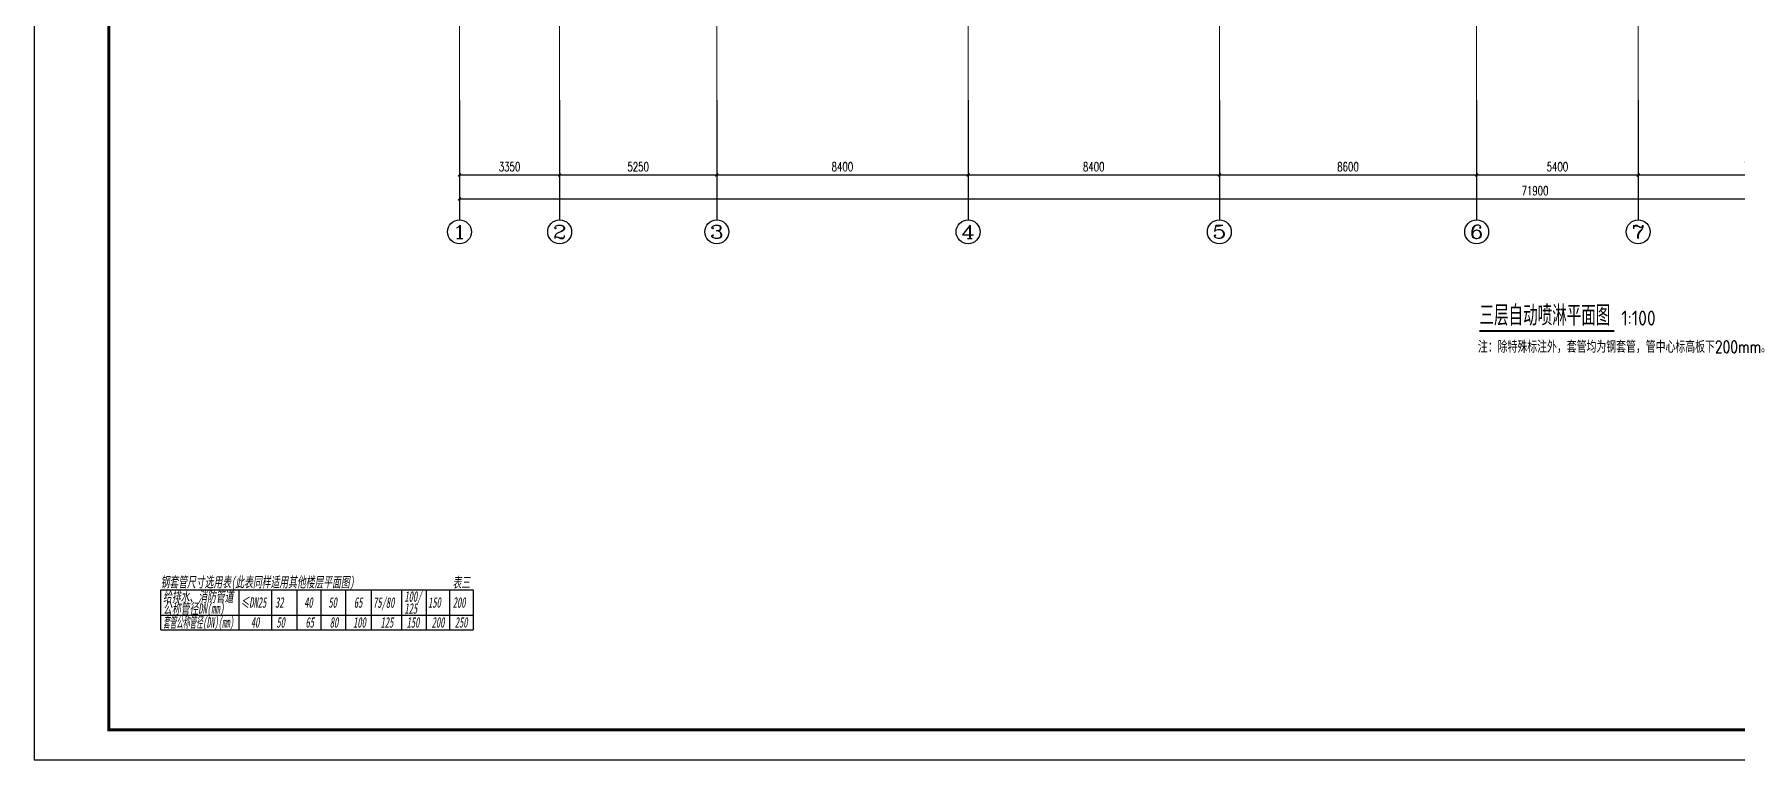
# Model space of a CAD drawing. Extents: x 1031190 to 1725648, y 733081 to 1571294.
# Drawn here: x 1098399 to 1155317, y 957902 to 982145 of the extents above; entities that cross this region are included whole.
import ezdxf
from ezdxf.enums import TextEntityAlignment as Align

# ---------------------------------------------------------------- set-up
doc = ezdxf.new("R2010")
doc.units = 0
doc.header["$LTSCALE"] = 1000
doc.header["$MEASUREMENT"] = 0
doc.linetypes.add('ACAD_ISO10W100', pattern=[18.5, 12, -3, 0.5, -3])
doc.linetypes.add('DOTE', pattern=[2.42, 2, -0.2, 0.02, -0.2])
for name, color, linetype in [('-SP', 2, 'XFP'), ('0 @ 1', 7, 'Continuous'), ('AXIS', 3, 'Continuous'), ('AXIS_TEXT', 4, 'Continuous'), ('C-AXIS(轴号)', 3, 'Continuous'), ('C-AXIS-T(字)', 7, 'Continuous'), ('DIM_SYMB', 3, 'Continuous'), ('PUB_TEXT', 4, 'Continuous'), ('图框', 140, 'Continuous')]:
    doc.layers.add(name, color=color, linetype=linetype)
doc.layers.add('DOTE', color=19, linetype='DOTE', lineweight=9)
doc.styles.add('_TCH_AXIS', font='COMPLEX', dxfattribs={"bigfont": 'GBCBIG'})
doc.styles.add('_TCH_DIM_T3', font='SIMPLEX', dxfattribs={"width": 0.705882, "bigfont": 'GBCBIG'})
doc.styles.add('Annotative', font='simplex.shx', dxfattribs={"width": 0.6, "bigfont": 'aadri.shx'})
doc.styles.add('COMPLEX', font='COMPLEX')
doc.styles.add('ST', font='', dxfattribs={"width": 0.8})
doc.styles.get("Standard").update_dxf_attribs({"font": 'gbenor.shx', "bigfont": 'gbcbig.shx'})
doc.styles.get('ST').set_extended_font_data('SimSun')
doc.linetypes.add('XFP', pattern='A,3,-0.2,["XFP",Standard,S=0.25,R=0,X=-0.1,Y=-0.115],-0.6', length=3.8)
doc.dimstyles.new('_TCH_ARCH&&100', dxfattribs={"dimtxt": 297.5, "dimasz": 100, "dimexe": 250, "dimexo": 300, "dimgap": 126.25, "dimtad": 1, "dimdec": 0, "dimzin": 0, "dimdsep": 46, "dimtxsty": '_TCH_DIM_T3', "dimblk": 'ARCHTICK', "dimcen": 0.09, "dimclrt": 7, "dimazin": 2, "dimtfac": 1, "dimtdec": 0, "dimtix": 1, "dimtmove": 2, "dimatfit": 3, "dimfxl": 0, "dimtolj": 1, "dimtzin": 0, "dimarcsym": 0})

# ---------------------------------------------------------------- blocks, each defined once
blk = doc.blocks.new('_ArchTick')
at = {"color": 0, "linetype": 'ByBlock', "const_width": 0.4}
blk.add_lwpolyline([(-0.5, -0.5), (0.5, 0.5)], dxfattribs=at)
blk = doc.blocks.new('*D219')
at = {"layer": 'AXIS', "color": 0, "lineweight": -2}
for p, q in [((1112617, 979639), (1112617, 976389)), ((1184517, 979639), (1184517, 976389)), ((1112617, 976639), (1184517, 976639))]:
    blk.add_line(p, q, dxfattribs=at)
at = {"layer": 'Defpoints', "color": 0}
for p in [(1112617, 979939), (1184517, 979939), (1184517, 976639)]:
    blk.add_point(p, dxfattribs=at)
at = {"layer": 'AXIS', "color": 0, "lineweight": -2, "xscale": 100, "yscale": 100, "zscale": 100, "rotation": 180}
blk.add_blockref('_ArchTick', (1112617, 976639), dxfattribs=at)
at = {"layer": 'AXIS', "color": 0, "lineweight": -2, "xscale": 100, "yscale": 100, "zscale": 100}
blk.add_blockref('_ArchTick', (1184517, 976639), dxfattribs=at)
at = {"layer": 'AXIS', "color": 7, "insert": (1148567, 976914), "char_height": 297.5, "attachment_point": 5, "style": '_TCH_DIM_T3'}
blk.add_mtext('\\A1;71900', dxfattribs=at)
blk = doc.blocks.new('*D220')
at = {"layer": 'AXIS', "color": 0, "lineweight": -2}
for p, q in [((1112617, 979639), (1112617, 977189)), ((1115967, 979639), (1115967, 977189)), ((1112617, 977439), (1115967, 977439))]:
    blk.add_line(p, q, dxfattribs=at)
at = {"layer": 'Defpoints', "color": 0}
for p in [(1112617, 979939), (1115967, 979939), (1115967, 977439)]:
    blk.add_point(p, dxfattribs=at)
at = {"layer": 'AXIS', "color": 0, "lineweight": -2, "xscale": 100, "yscale": 100, "zscale": 100, "rotation": 180}
blk.add_blockref('_ArchTick', (1112617, 977439), dxfattribs=at)
at = {"layer": 'AXIS', "color": 0, "lineweight": -2, "xscale": 100, "yscale": 100, "zscale": 100}
blk.add_blockref('_ArchTick', (1115967, 977439), dxfattribs=at)
at = {"layer": 'AXIS', "color": 7, "insert": (1114292, 977714), "char_height": 297.5, "attachment_point": 5, "style": '_TCH_DIM_T3'}
blk.add_mtext('\\A1;3350', dxfattribs=at)
blk = doc.blocks.new('*D221')
at = {"layer": 'AXIS', "color": 0, "lineweight": -2}
for p, q in [((1115967, 979639), (1115967, 977189)), ((1121217, 979639), (1121217, 977189)), ((1115967, 977439), (1121217, 977439))]:
    blk.add_line(p, q, dxfattribs=at)
at = {"layer": 'Defpoints', "color": 0}
for p in [(1115967, 979939), (1121217, 979939), (1121217, 977439)]:
    blk.add_point(p, dxfattribs=at)
at = {"layer": 'AXIS', "color": 0, "lineweight": -2, "xscale": 100, "yscale": 100, "zscale": 100, "rotation": 180}
blk.add_blockref('_ArchTick', (1115967, 977439), dxfattribs=at)
at = {"layer": 'AXIS', "color": 0, "lineweight": -2, "xscale": 100, "yscale": 100, "zscale": 100}
blk.add_blockref('_ArchTick', (1121217, 977439), dxfattribs=at)
at = {"layer": 'AXIS', "color": 7, "insert": (1118592, 977714), "char_height": 297.5, "attachment_point": 5, "style": '_TCH_DIM_T3'}
blk.add_mtext('\\A1;5250', dxfattribs=at)
blk = doc.blocks.new('*D222')
at = {"layer": 'AXIS', "color": 0, "lineweight": -2}
for p, q in [((1121217, 979639), (1121217, 977189)), ((1129617, 979639), (1129617, 977189)), ((1121217, 977439), (1129617, 977439))]:
    blk.add_line(p, q, dxfattribs=at)
at = {"layer": 'Defpoints', "color": 0}
for p in [(1121217, 979939), (1129617, 979939), (1129617, 977439)]:
    blk.add_point(p, dxfattribs=at)
at = {"layer": 'AXIS', "color": 0, "lineweight": -2, "xscale": 100, "yscale": 100, "zscale": 100, "rotation": 180}
blk.add_blockref('_ArchTick', (1121217, 977439), dxfattribs=at)
at = {"layer": 'AXIS', "color": 0, "lineweight": -2, "xscale": 100, "yscale": 100, "zscale": 100}
blk.add_blockref('_ArchTick', (1129617, 977439), dxfattribs=at)
at = {"layer": 'AXIS', "color": 7, "insert": (1125417, 977714), "char_height": 297.5, "attachment_point": 5, "style": '_TCH_DIM_T3'}
blk.add_mtext('\\A1;8400', dxfattribs=at)
blk = doc.blocks.new('*D223')
at = {"layer": 'AXIS', "color": 0, "lineweight": -2}
for p, q in [((1129617, 979639), (1129617, 977189)), ((1138017, 979639), (1138017, 977189)), ((1129617, 977439), (1138017, 977439))]:
    blk.add_line(p, q, dxfattribs=at)
at = {"layer": 'Defpoints', "color": 0}
for p in [(1129617, 979939), (1138017, 979939), (1138017, 977439)]:
    blk.add_point(p, dxfattribs=at)
at = {"layer": 'AXIS', "color": 0, "lineweight": -2, "xscale": 100, "yscale": 100, "zscale": 100, "rotation": 180}
blk.add_blockref('_ArchTick', (1129617, 977439), dxfattribs=at)
at = {"layer": 'AXIS', "color": 0, "lineweight": -2, "xscale": 100, "yscale": 100, "zscale": 100}
blk.add_blockref('_ArchTick', (1138017, 977439), dxfattribs=at)
at = {"layer": 'AXIS', "color": 7, "insert": (1133817, 977714), "char_height": 297.5, "attachment_point": 5, "style": '_TCH_DIM_T3'}
blk.add_mtext('\\A1;8400', dxfattribs=at)
blk = doc.blocks.new('*D224')
at = {"layer": 'AXIS', "color": 0, "lineweight": -2}
for p, q in [((1138017, 979639), (1138017, 977189)), ((1146617, 979639), (1146617, 977189)), ((1138017, 977439), (1146617, 977439))]:
    blk.add_line(p, q, dxfattribs=at)
at = {"layer": 'Defpoints', "color": 0}
for p in [(1138017, 979939), (1146617, 979939), (1146617, 977439)]:
    blk.add_point(p, dxfattribs=at)
at = {"layer": 'AXIS', "color": 0, "lineweight": -2, "xscale": 100, "yscale": 100, "zscale": 100, "rotation": 180}
blk.add_blockref('_ArchTick', (1138017, 977439), dxfattribs=at)
at = {"layer": 'AXIS', "color": 0, "lineweight": -2, "xscale": 100, "yscale": 100, "zscale": 100}
blk.add_blockref('_ArchTick', (1146617, 977439), dxfattribs=at)
at = {"layer": 'AXIS', "color": 7, "insert": (1142317, 977714), "char_height": 297.5, "attachment_point": 5, "style": '_TCH_DIM_T3'}
blk.add_mtext('\\A1;8600', dxfattribs=at)
blk = doc.blocks.new('*D225')
at = {"layer": 'AXIS', "color": 0, "lineweight": -2}
for p, q in [((1146617, 979639), (1146617, 977189)), ((1152017, 979639), (1152017, 977189)), ((1146617, 977439), (1152017, 977439))]:
    blk.add_line(p, q, dxfattribs=at)
at = {"layer": 'Defpoints', "color": 0}
for p in [(1146617, 979939), (1152017, 979939), (1152017, 977439)]:
    blk.add_point(p, dxfattribs=at)
at = {"layer": 'AXIS', "color": 0, "lineweight": -2, "xscale": 100, "yscale": 100, "zscale": 100, "rotation": 180}
blk.add_blockref('_ArchTick', (1146617, 977439), dxfattribs=at)
at = {"layer": 'AXIS', "color": 0, "lineweight": -2, "xscale": 100, "yscale": 100, "zscale": 100}
blk.add_blockref('_ArchTick', (1152017, 977439), dxfattribs=at)
at = {"layer": 'AXIS', "color": 7, "insert": (1149317, 977714), "char_height": 297.5, "attachment_point": 5, "style": '_TCH_DIM_T3'}
blk.add_mtext('\\A1;5400', dxfattribs=at)
blk = doc.blocks.new('*D226')
at = {"layer": 'AXIS', "color": 0, "lineweight": -2}
for p, q in [((1152017, 979639), (1152017, 977189)), ((1159817, 979639), (1159817, 977189)), ((1152017, 977439), (1159817, 977439))]:
    blk.add_line(p, q, dxfattribs=at)
at = {"layer": 'Defpoints', "color": 0}
for p in [(1152017, 979939), (1159817, 979939), (1159817, 977439)]:
    blk.add_point(p, dxfattribs=at)
at = {"layer": 'AXIS', "color": 0, "lineweight": -2, "xscale": 100, "yscale": 100, "zscale": 100, "rotation": 180}
blk.add_blockref('_ArchTick', (1152017, 977439), dxfattribs=at)
at = {"layer": 'AXIS', "color": 0, "lineweight": -2, "xscale": 100, "yscale": 100, "zscale": 100}
blk.add_blockref('_ArchTick', (1159817, 977439), dxfattribs=at)
at = {"layer": 'AXIS', "color": 7, "insert": (1155917, 977714), "char_height": 297.5, "attachment_point": 5, "style": '_TCH_DIM_T3'}
blk.add_mtext('\\A1;7800', dxfattribs=at)
blk = doc.blocks.new('_AXISO')
blk.add_circle((0, 0), 0.5)
at = {"layer": 'AXIS_TEXT', "style": 'COMPLEX', "width": 1.041667}
blk.add_attdef('A', text='', height=0.56, dxfattribs=at).set_placement((-0.25, -0.28), (0.25, -0.28), align=Align.FIT)

msp = doc.modelspace()

# ---------------------------------------------------------------- linework, layer by layer
at = {"layer": '-SP', "color": 0, "linetype": 'ByBlock'}
for p, q in [((1102634.4, 963581.4), (1113075, 963581.4)), ((1102634.4, 962251.4), (1102634.4, 963581.4)), ((1105240.3, 963581.4), (1105240.3, 962251.4)), ((1106334, 963581.4), (1106334, 962251.4)), ((1107183.1, 963581.4), (1107183.1, 962251.4)), ((1107980.5, 963581.4), (1107980.5, 962251.4)), ((1108807, 963581.4), (1108807, 962251.4)), ((1109670.5, 963581.4), (1109670.5, 962251.4)), ((1110676.6, 963581.4), (1110676.6, 962251.4)), ((1111505.1, 963581.4), (1111505.1, 962251.4)), ((1112283.7, 963581.4), (1112283.7, 962251.4)), ((1113075, 963581.4), (1113075, 962251.4)), ((1102634.4, 962741.4), (1113075, 962741.4)), ((1102634.4, 962251.4), (1113075, 962251.4))]:
    msp.add_line(p, q, dxfattribs=at)
at = {"layer": 'C-AXIS(轴号)'}
for p, q in [((1112617, 979939.4), (1112617, 975939.4)), ((1115967, 979939.4), (1115967, 975939.4)), ((1121217, 979939.4), (1121217, 975939.4)), ((1129617, 979939.4), (1129617, 975939.4)), ((1138017, 979939.4), (1138017, 975939.4)), ((1146617, 979939.4), (1146617, 975939.4)), ((1152017, 979939.4), (1152017, 975939.4))]:
    msp.add_line(p, q, dxfattribs=at)
at = {"layer": 'DIM_SYMB', "const_width": 70}
msp.add_lwpolyline([(1146711.3, 972231.8), (1151215.1, 972231.8)], dxfattribs=at)
at = {"layer": 'DOTE', "linetype": 'ACAD_ISO10W100', "ltscale": 100}
for p, q in [((1112617, 1000639.4), (1112617, 979939.4)), ((1115967, 1000639.4), (1115967, 979939.4)), ((1121217, 1000639.4), (1121217, 979939.4)), ((1129617, 1000639.4), (1129617, 979939.4)), ((1138017, 1000639.4), (1138017, 979939.4)), ((1146617, 1000639.4), (1146617, 979939.4)), ((1152017, 1000639.4), (1152017, 979939.4))]:
    msp.add_line(p, q, dxfattribs=at)
at = {"layer": '图框'}
msp.add_lwpolyline([(1098399, 957902), (1203499, 957902), (1203499, 1017302), (1098399, 1017302)], close=True, dxfattribs=at)
at = {"layer": '图框', "const_width": 100}
msp.add_lwpolyline([(1100899, 958902), (1202499, 958902), (1202499, 1016302), (1100899, 1016302)], close=True, dxfattribs=at)

# ---------------------------------------------------------------- block references
at = {"layer": 'C-AXIS(轴号)'}
ref = msp.add_blockref('_AXISO', (1112617, 975539.4), dxfattribs=dict(at, xscale=800, yscale=800, zscale=800))
ref.add_attrib('A', '1', dxfattribs={"layer": 'C-AXIS-T(字)', "height": 452.5, "style": '_TCH_AXIS', "width": 2.333333}).set_placement((1112390.7, 975313.1), (1112843.3, 975313.1), align=Align.FIT)
ref = msp.add_blockref('_AXISO', (1115967, 975539.4), dxfattribs=dict(at, xscale=800, yscale=800, zscale=800))
ref.add_attrib('A', '2', dxfattribs={"layer": 'C-AXIS-T(字)', "height": 452.5, "style": '_TCH_AXIS', "width": 1.5}).set_placement((1115740.7, 975313.1), (1116193.3, 975313.1), align=Align.FIT)
ref = msp.add_blockref('_AXISO', (1121217, 975539.4), dxfattribs=dict(at, xscale=800, yscale=800, zscale=800))
ref.add_attrib('A', '3', dxfattribs={"layer": 'C-AXIS-T(字)', "height": 452.5, "style": '_TCH_AXIS', "width": 1.5}).set_placement((1120990.7, 975313.1), (1121443.3, 975313.1), align=Align.FIT)
ref = msp.add_blockref('_AXISO', (1129617, 975539.4), dxfattribs=dict(at, xscale=800, yscale=800, zscale=800))
ref.add_attrib('A', '4', dxfattribs={"layer": 'C-AXIS-T(字)', "height": 452.5, "style": '_TCH_AXIS', "width": 1.3125}).set_placement((1129390.7, 975313.1), (1129843.3, 975313.1), align=Align.FIT)
ref = msp.add_blockref('_AXISO', (1138017, 975539.4), dxfattribs=dict(at, xscale=800, yscale=800, zscale=800))
ref.add_attrib('A', '5', dxfattribs={"layer": 'C-AXIS-T(字)', "height": 452.5, "style": '_TCH_AXIS', "width": 1.5}).set_placement((1137790.7, 975313.1), (1138243.3, 975313.1), align=Align.FIT)
ref = msp.add_blockref('_AXISO', (1146617, 975539.4), dxfattribs=dict(at, xscale=800, yscale=800, zscale=800))
ref.add_attrib('A', '6', dxfattribs={"layer": 'C-AXIS-T(字)', "height": 452.5, "style": '_TCH_AXIS', "width": 1.5}).set_placement((1146390.7, 975313.1), (1146843.3, 975313.1), align=Align.FIT)
ref = msp.add_blockref('_AXISO', (1152017, 975539.4), dxfattribs=dict(at, xscale=800, yscale=800, zscale=800))
ref.add_attrib('A', '7', dxfattribs={"layer": 'C-AXIS-T(字)', "height": 452.5, "style": '_TCH_AXIS', "width": 1.5}).set_placement((1151790.7, 975313.1), (1152243.3, 975313.1), align=Align.FIT)

# ---------------------------------------------------------------- texts
at = {"layer": '-SP', "color": 0, "style": 'ST', "oblique": 9}
for s, width, p in [('钢套管尺寸选用表(此表同样适用其他楼层平面图)', 0.6, (1102634.4, 963669)), ('表三', 0.6, (1112389.5, 963655.7)), ('给排水、消防管道', 0.6, (1102714.4, 963182.4)), ('公称管径DN(mm)', 0.6, (1102714.4, 962782.9)), ('≤DN25', 0.6, (1105305.3, 962986.4)), ('32', 0.6, (1106455, 962986.4)), ('40', 0.6, (1107427, 962986.4)), ('50', 0.6, (1108238, 962986.4)), ('65', 0.6, (1109089.1, 962986.4)), ('75/80', 0.6, (1109730.2, 962982.7)), ('100/', 0.6, (1110778.4, 963186.4)), ('125', 0.6, (1110778.4, 962786.4)), ('150', 0.6, (1111567.2, 962986.4)), ('200', 0.6, (1112392.9, 962986.4)), ('套管公称管径(DN)(mm)', 0.45, (1102714.4, 962321.4))]:
    msp.add_text(s, height=350, dxfattribs=dict(at, width=width)).set_placement(p)
at = {"layer": '-SP', "color": 0, "style": 'ST', "oblique": 9, "width": 0.6}
for s, p in [('40', (1105787.2, 962321.4)), ('50', (1106642.8, 962321.4)), ('65', (1107614.8, 962321.4)), ('80', (1108425.8, 962321.4)), ('100', (1109276.9, 962321.4)), ('125', (1110193.2, 962321.4)), ('150', (1111064.7, 962321.4)), ('200', (1111903.2, 962321.4)), ('250', (1112675.7, 962321.4))]:
    msp.add_text(s, height=350, dxfattribs=at).set_placement(p, align=Align.CENTER)
at = {"layer": '0 @ 1', "color": 0, "style": 'Annotative', "width": 0.75}
msp.add_text('注：除特殊标注外，套管均为钢套管，管中心标高板下200mm。', height=400, rotation=360, dxfattribs=at).set_placement((1146659, 971499.9))
at = {"layer": 'PUB_TEXT'}
for s, height, p in [('三层自动喷淋平面图', 675.18, (1146711.3, 972409)), ('1:100', 500, (1151451.3, 972409))]:
    msp.add_text(s, height=height, dxfattribs=at).set_placement(p)

# ---------------------------------------------------------------- dimensions: what is measured, and where the dimension line sits
at = {"layer": 'AXIS'}
for p1, p2, distance, picture, middle in [((1112617, 979939.4), (1184517, 979939.4), -3300, '*D219', (1148567, 976914.4)), ((1112617, 979939.4), (1115967, 979939.4), -2500, '*D220', (1114292, 977714.4)), ((1115967, 979939.4), (1121217, 979939.4), -2500, '*D221', (1118592, 977714.4)), ((1121217, 979939.4), (1129617, 979939.4), -2500, '*D222', (1125417, 977714.4)), ((1129617, 979939.4), (1138017, 979939.4), -2500, '*D223', (1133817, 977714.4)), ((1138017, 979939.4), (1146617, 979939.4), -2500, '*D224', (1142317, 977714.4)), ((1146617, 979939.4), (1152017, 979939.4), -2500, '*D225', (1149317, 977714.4)), ((1152017, 979939.4), (1159817, 979939.4), -2500, '*D226', (1155917, 977714.4))]:
    dim = msp.add_aligned_dim(p1=p1, p2=p2, distance=distance, dimstyle='_TCH_ARCH&&100', dxfattribs=at)
    dim.commit()
    dim.dimension.update_dxf_attribs({"geometry": picture, "text_midpoint": middle})

doc.saveas('drawing.dxf')
